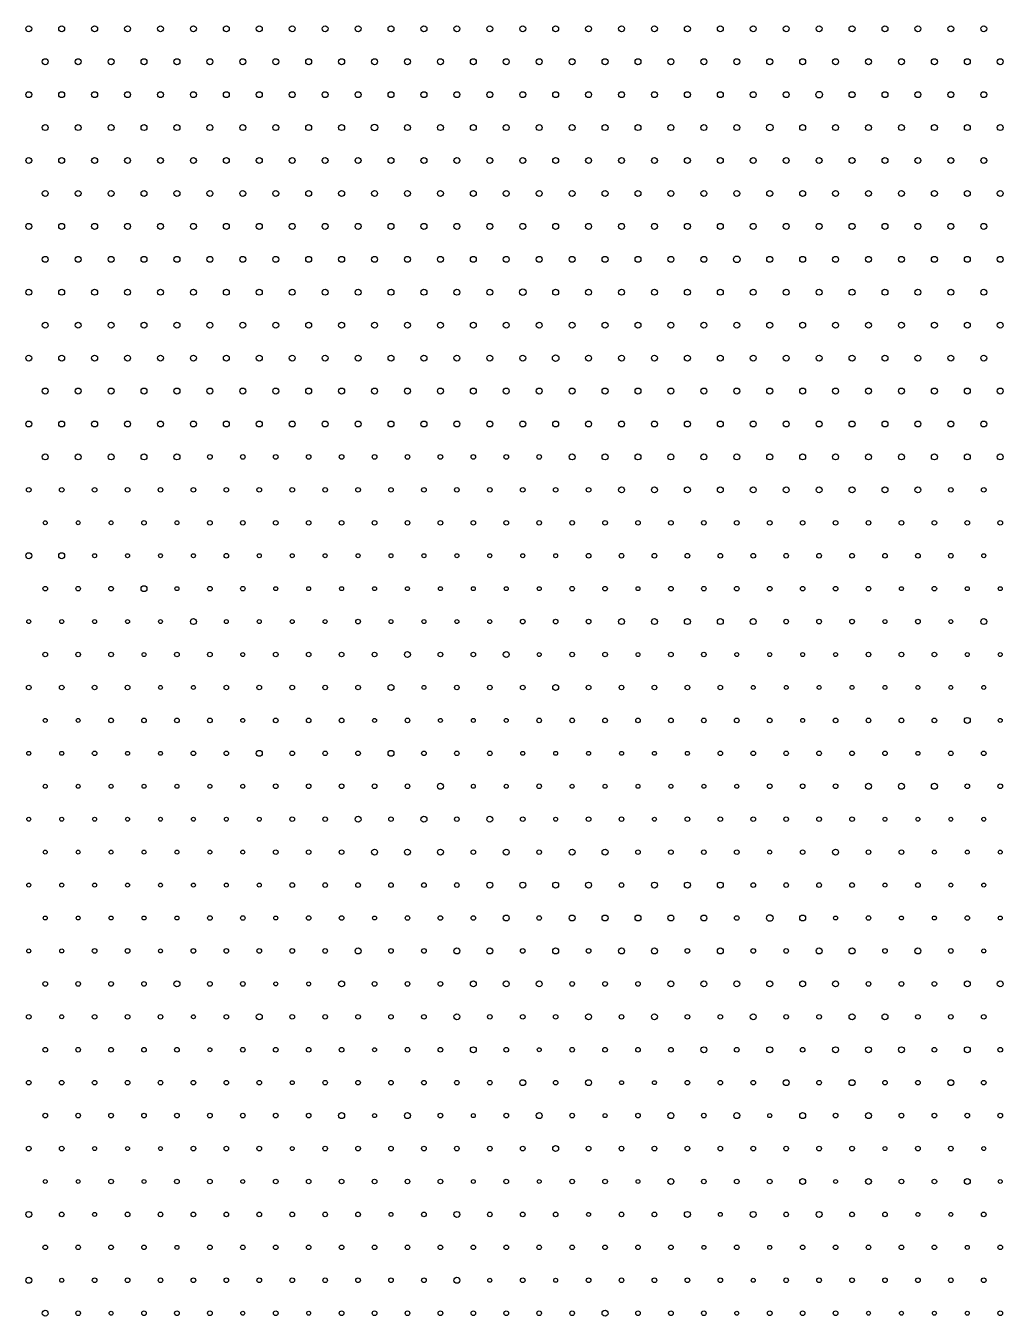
# Model space of a CAD drawing. Header units: metres. Extents: x -4 to 2980, y 46 to 2004.
# Drawn here: x 1496 to 2980, y 46 to 2004 of the extents above; entities that cross this region are included whole.
import ezdxf

# ---------------------------------------------------------------- set-up
doc = ezdxf.new("R2010")
doc.units = ezdxf.units.M

msp = doc.modelspace()

# ---------------------------------------------------------------- linework, layer by layer
for centre, radius in [((1500, 2000), 4.5), ((1550, 2000), 4.5), ((1600, 2000), 4.5), ((1650, 2000), 4.5), ((1700, 2000), 4.5), ((1750, 2000), 4.5), ((1800, 2000), 4.5), ((1850, 2000), 4.5), ((1900, 2000), 4.5), ((1950, 2000), 4.5), ((2000, 2000), 4.5), ((2050, 2000), 4.5), ((2100, 2000), 4.5), ((2150, 2000), 4.5), ((2200, 2000), 4.5), ((2250, 2000), 4.5), ((2300, 2000), 4.5), ((2350, 2000), 4.5), ((2400, 2000), 4.5), ((2450, 2000), 4.5), ((2500, 2000), 4.5), ((2550, 2000), 4.5), ((2600, 2000), 4.5), ((2650, 2000), 4.5), ((2700, 2000), 4.5), ((2750, 2000), 4.5), ((2800, 2000), 4.5), ((2850, 2000), 4.5), ((2900, 2000), 4.5), ((2950, 2000), 4.5), ((1525, 1950), 4.5), ((1575, 1950), 4.5), ((1625, 1950), 4.5), ((1675, 1950), 4.5), ((1725, 1950), 4.5), ((1775, 1950), 4.5), ((1825, 1950), 4.5), ((1875, 1950), 4.5), ((1925, 1950), 4.5), ((1975, 1950), 4.5), ((2025, 1950), 4.5), ((2075, 1950), 4.5), ((2125, 1950), 4.5), ((2175, 1950), 4.5), ((2225, 1950), 4.5), ((2275, 1950), 4.5), ((2325, 1950), 4.5), ((2375, 1950), 4.5), ((2425, 1950), 4.5), ((2475, 1950), 4.5), ((2525, 1950), 4.5), ((2575, 1950), 4.5), ((2625, 1950), 4.5), ((2675, 1950), 4.5), ((2725, 1950), 4.5), ((2775, 1950), 4.5), ((2825, 1950), 4.5), ((2875, 1950), 4.5), ((2925, 1950), 4.5), ((2975, 1950), 4.5), ((1500, 1900), 4.5), ((1550, 1900), 4.5), ((1600, 1900), 4.5), ((1650, 1900), 4.5), ((1700, 1900), 4.5), ((1750, 1900), 4.5), ((1800, 1900), 4.5), ((1850, 1900), 4.5), ((1900, 1900), 4.5), ((1950, 1900), 4.5), ((2000, 1900), 4.5), ((2050, 1900), 4.5), ((2100, 1900), 4.5), ((2150, 1900), 4.5), ((2200, 1900), 4.5), ((2250, 1900), 4.5), ((2300, 1900), 4.5), ((2350, 1900), 4.5), ((2400, 1900), 4.5), ((2450, 1900), 4.5), ((2500, 1900), 4.5), ((2550, 1900), 4.5), ((2600, 1900), 4.5), ((2650, 1900), 4.5), ((2700, 1900), 5), ((2750, 1900), 4.5), ((2800, 1900), 4.5), ((2850, 1900), 4.5), ((2900, 1900), 4.5), ((2950, 1900), 4.5), ((1525, 1850), 4.5), ((1575, 1850), 4.5), ((1625, 1850), 4.5), ((1675, 1850), 4.5), ((1725, 1850), 4.5), ((1775, 1850), 4.5), ((1825, 1850), 4.5), ((1875, 1850), 4.5), ((1925, 1850), 4.5), ((1975, 1850), 4.5), ((2025, 1850), 5), ((2075, 1850), 4.5), ((2125, 1850), 4.5), ((2175, 1850), 4.5), ((2225, 1850), 4.5), ((2275, 1850), 4.5), ((2325, 1850), 4.5), ((2375, 1850), 4.5), ((2425, 1850), 4.5), ((2475, 1850), 4.5), ((2525, 1850), 4.5), ((2575, 1850), 4.5), ((2625, 1850), 5), ((2675, 1850), 4.5), ((2725, 1850), 4.5), ((2775, 1850), 4.5), ((2825, 1850), 4.5), ((2875, 1850), 4.5), ((2925, 1850), 4.5), ((2975, 1850), 4.5), ((1500, 1800), 4.5), ((1550, 1800), 4.5), ((1600, 1800), 4.5), ((1650, 1800), 4.5), ((1700, 1800), 4.5), ((1750, 1800), 4.5), ((1800, 1800), 4.5), ((1850, 1800), 4.5), ((1900, 1800), 4.5), ((1950, 1800), 4.5), ((2000, 1800), 4.5), ((2050, 1800), 4.5), ((2100, 1800), 4.5), ((2150, 1800), 4.5), ((2200, 1800), 4.5), ((2250, 1800), 4.5), ((2300, 1800), 4.5), ((2350, 1800), 4.5), ((2400, 1800), 4.5), ((2450, 1800), 4.5), ((2500, 1800), 4.5), ((2550, 1800), 4.5), ((2600, 1800), 4.5), ((2650, 1800), 4.5), ((2700, 1800), 4.5), ((2750, 1800), 4.5), ((2800, 1800), 4.5), ((2850, 1800), 4.5), ((2900, 1800), 4.5), ((2950, 1800), 4.5), ((1525, 1750), 4.5), ((1575, 1750), 4.5), ((1625, 1750), 4.5), ((1675, 1750), 4.5), ((1725, 1750), 4.5), ((1775, 1750), 4.5), ((1825, 1750), 4.5), ((1875, 1750), 4.5), ((1925, 1750), 4.5), ((1975, 1750), 4.5), ((2025, 1750), 4.5), ((2075, 1750), 4.5), ((2125, 1750), 4.5), ((2175, 1750), 4.5), ((2225, 1750), 4.5), ((2275, 1750), 4.5), ((2325, 1750), 4.5), ((2375, 1750), 4.5), ((2425, 1750), 4.5), ((2475, 1750), 4.5), ((2525, 1750), 4.5), ((2575, 1750), 4.5), ((2625, 1750), 4.5), ((2675, 1750), 4.5), ((2725, 1750), 4.5), ((2775, 1750), 4.5), ((2825, 1750), 4.5), ((2875, 1750), 4.5), ((2925, 1750), 4.5), ((2975, 1750), 4.5), ((1500, 1700), 4.5), ((1550, 1700), 4.5), ((1600, 1700), 4.5), ((1650, 1700), 4.5), ((1700, 1700), 4.5), ((1750, 1700), 4.5), ((1800, 1700), 4.5), ((1850, 1700), 4.5), ((1900, 1700), 4.5), ((1950, 1700), 4.5), ((2000, 1700), 4.5), ((2050, 1700), 4.5), ((2100, 1700), 4.5), ((2150, 1700), 4.5), ((2200, 1700), 4.5), ((2250, 1700), 4.5), ((2300, 1700), 4.5), ((2350, 1700), 4.5), ((2400, 1700), 4.5), ((2450, 1700), 4.5), ((2500, 1700), 4.5), ((2550, 1700), 4.5), ((2600, 1700), 4.5), ((2650, 1700), 4.5), ((2700, 1700), 4.5), ((2750, 1700), 4.5), ((2800, 1700), 4.5), ((2850, 1700), 4.5), ((2900, 1700), 4.5), ((2950, 1700), 4.5), ((1525, 1650), 4.5), ((1575, 1650), 4.5), ((1625, 1650), 4.5), ((1675, 1650), 4.5), ((1725, 1650), 4.5), ((1775, 1650), 4.5), ((1825, 1650), 4.5), ((1875, 1650), 4.5), ((1925, 1650), 4.5), ((1975, 1650), 4.5), ((2025, 1650), 4.5), ((2075, 1650), 4.5), ((2125, 1650), 4.5), ((2175, 1650), 4.5), ((2225, 1650), 4.5), ((2275, 1650), 4.5), ((2325, 1650), 4.5), ((2375, 1650), 4.5), ((2425, 1650), 4.5), ((2475, 1650), 4.5), ((2525, 1650), 4.5), ((2575, 1650), 5), ((2625, 1650), 4.5), ((2675, 1650), 4.5), ((2725, 1650), 4.5), ((2775, 1650), 4.5), ((2825, 1650), 4.5), ((2875, 1650), 4.5), ((2925, 1650), 4.5), ((2975, 1650), 4.5), ((1500, 1600), 4.5), ((1550, 1600), 4.5), ((1600, 1600), 4.5), ((1650, 1600), 4.5), ((1700, 1600), 4.5), ((1750, 1600), 4.5), ((1800, 1600), 4.5), ((1850, 1600), 4.5), ((1900, 1600), 4.5), ((1950, 1600), 4.5), ((2000, 1600), 4.5), ((2050, 1600), 4.5), ((2100, 1600), 4.5), ((2150, 1600), 4.5), ((2200, 1600), 4.5), ((2250, 1600), 5), ((2300, 1600), 4.5), ((2350, 1600), 4.5), ((2400, 1600), 4.5), ((2450, 1600), 4.5), ((2500, 1600), 4.5), ((2550, 1600), 4.5), ((2600, 1600), 4.5), ((2650, 1600), 4.5), ((2700, 1600), 4.5), ((2750, 1600), 4.5), ((2800, 1600), 4.5), ((2850, 1600), 4.5), ((2900, 1600), 4.5), ((2950, 1600), 4.5), ((1525, 1550), 4.5), ((1575, 1550), 4.5), ((1625, 1550), 4.5), ((1675, 1550), 4.5), ((1725, 1550), 4.5), ((1775, 1550), 4.5), ((1825, 1550), 4.5), ((1875, 1550), 4.5), ((1925, 1550), 4.5), ((1975, 1550), 4.5), ((2025, 1550), 4.5), ((2075, 1550), 4.5), ((2125, 1550), 4.5), ((2175, 1550), 4.5), ((2225, 1550), 4.5), ((2275, 1550), 4.5), ((2325, 1550), 4.5), ((2375, 1550), 4.5), ((2425, 1550), 4.5), ((2475, 1550), 4.5), ((2525, 1550), 4.5), ((2575, 1550), 4.5), ((2625, 1550), 4.5), ((2675, 1550), 4.5), ((2725, 1550), 4.5), ((2775, 1550), 4.5), ((2825, 1550), 4.5), ((2875, 1550), 4.5), ((2925, 1550), 4.5), ((2975, 1550), 4.5), ((1500, 1500), 4.5), ((1550, 1500), 4.5), ((1600, 1500), 4.5), ((1650, 1500), 4.5), ((1700, 1500), 4.5), ((1750, 1500), 4.5), ((1800, 1500), 4.5), ((1850, 1500), 4.5), ((1900, 1500), 4.5), ((1950, 1500), 4.5), ((2000, 1500), 4.5), ((2050, 1500), 4.5), ((2100, 1500), 4.5), ((2150, 1500), 4.5), ((2200, 1500), 4.5), ((2250, 1500), 4.5), ((2300, 1500), 5), ((2350, 1500), 4.5), ((2400, 1500), 4.5), ((2450, 1500), 4.5), ((2500, 1500), 4.5), ((2550, 1500), 4.5), ((2600, 1500), 4.5), ((2650, 1500), 4.5), ((2700, 1500), 4.5), ((2750, 1500), 4.5), ((2800, 1500), 4.5), ((2850, 1500), 4.5), ((2900, 1500), 4.5), ((2950, 1500), 4.5), ((1525, 1450), 4.5), ((1575, 1450), 4.5), ((1625, 1450), 4.5), ((1675, 1450), 4.5), ((1725, 1450), 4.5), ((1775, 1450), 4.5), ((1825, 1450), 4.5), ((1875, 1450), 4.5), ((1925, 1450), 4.5), ((1975, 1450), 4.5), ((2025, 1450), 4.5), ((2075, 1450), 4.5), ((2125, 1450), 4.5), ((2175, 1450), 4.5), ((2225, 1450), 4.5), ((2275, 1450), 4.5), ((2325, 1450), 4.5), ((2375, 1450), 4.5), ((2425, 1450), 4.5), ((2475, 1450), 4.5), ((2525, 1450), 4.5), ((2575, 1450), 4.5), ((2625, 1450), 4.5), ((2675, 1450), 4.5), ((2725, 1450), 4.5), ((2775, 1450), 4.5), ((2825, 1450), 4.5), ((2875, 1450), 4.5), ((2925, 1450), 4.5), ((2975, 1450), 4.5), ((1500, 1400), 4.5), ((1550, 1400), 4.5), ((1600, 1400), 4.5), ((1650, 1400), 4.5), ((1700, 1400), 4.5), ((1750, 1400), 4.5), ((1800, 1400), 4.5), ((1850, 1400), 4.5), ((1900, 1400), 4.5), ((1950, 1400), 4.5), ((2000, 1400), 4.5), ((2050, 1400), 4.5), ((2100, 1400), 4.5), ((2150, 1400), 4.5), ((2200, 1400), 4.5), ((2250, 1400), 4.5), ((2300, 1400), 4.5), ((2350, 1400), 4.5), ((2400, 1400), 4.5), ((2450, 1400), 4.5), ((2500, 1400), 4.5), ((2550, 1400), 4.5), ((2600, 1400), 4.5), ((2650, 1400), 4.5), ((2700, 1400), 4.5), ((2750, 1400), 4.5), ((2800, 1400), 4.5), ((2850, 1400), 4.5), ((2900, 1400), 4.5), ((2950, 1400), 4.5), ((1525, 1350), 4.5), ((1575, 1350), 4.5), ((1625, 1350), 4.5), ((1675, 1350), 4.5), ((1725, 1350), 4.5), ((1775, 1350), 3.5), ((1825, 1350), 3.5), ((1875, 1350), 3.5), ((1925, 1350), 3.5), ((1975, 1350), 3.5), ((2025, 1350), 3.5), ((2075, 1350), 3.5), ((2125, 1350), 3.5), ((2175, 1350), 3.5), ((2225, 1350), 3.5), ((2275, 1350), 3.5), ((2325, 1350), 4.5), ((2375, 1350), 4.5), ((2425, 1350), 4.5), ((2475, 1350), 4.5), ((2525, 1350), 4.5), ((2575, 1350), 4.5), ((2625, 1350), 4.5), ((2675, 1350), 4.5), ((2725, 1350), 4.5), ((2775, 1350), 4.5), ((2825, 1350), 4.5), ((2875, 1350), 4.5), ((2925, 1350), 4.5), ((2975, 1350), 4.5), ((1500, 1300), 3.5), ((1550, 1300), 3.5), ((1600, 1300), 3.5), ((1650, 1300), 3.5), ((1700, 1300), 3.5), ((1750, 1300), 3.5), ((1800, 1300), 3.5), ((1850, 1300), 3.5), ((1900, 1300), 3.5), ((1950, 1300), 3.5), ((2000, 1300), 3.5), ((2050, 1300), 3.5), ((2100, 1300), 3.5), ((2150, 1300), 3.5), ((2200, 1300), 3.5), ((2250, 1300), 3.5), ((2300, 1300), 3.5), ((2350, 1300), 3.5), ((2400, 1300), 4.5), ((2450, 1300), 4.5), ((2500, 1300), 4.5), ((2550, 1300), 4.5), ((2600, 1300), 4.5), ((2650, 1300), 4.5), ((2700, 1300), 4.5), ((2750, 1300), 4.5), ((2800, 1300), 4.5), ((2850, 1300), 4.5), ((2900, 1300), 3.5), ((2950, 1300), 3.5), ((1525, 1250), 3), ((1575, 1250), 3), ((1625, 1250), 3), ((1675, 1250), 3.5), ((1725, 1250), 3), ((1775, 1250), 3.5), ((1825, 1250), 3.5), ((1875, 1250), 3.5), ((1925, 1250), 3.5), ((1975, 1250), 3.5), ((2025, 1250), 3.5), ((2075, 1250), 3.5), ((2125, 1250), 3.5), ((2175, 1250), 3.5), ((2225, 1250), 3.5), ((2275, 1250), 3.5), ((2325, 1250), 3.5), ((2375, 1250), 3.5), ((2425, 1250), 3.5), ((2475, 1250), 3.5), ((2525, 1250), 3.5), ((2575, 1250), 3.5), ((2625, 1250), 3.5), ((2675, 1250), 3.5), ((2725, 1250), 3.5), ((2775, 1250), 3.5), ((2825, 1250), 3.5), ((2875, 1250), 3.5), ((2925, 1250), 3.5), ((2975, 1250), 3.5), ((1500, 1200), 4.5), ((1550, 1200), 4.5), ((1600, 1200), 3), ((1650, 1200), 3), ((1700, 1200), 3), ((1750, 1200), 3), ((1800, 1200), 3.5), ((1850, 1200), 3), ((1900, 1200), 3), ((1950, 1200), 3), ((2000, 1200), 3), ((2050, 1200), 3), ((2100, 1200), 3), ((2150, 1200), 3), ((2200, 1200), 3), ((2250, 1200), 3), ((2300, 1200), 3), ((2350, 1200), 3.5), ((2400, 1200), 3.5), ((2450, 1200), 3.5), ((2500, 1200), 3.5), ((2550, 1200), 3.5), ((2600, 1200), 3.5), ((2650, 1200), 3.5), ((2700, 1200), 3.5), ((2750, 1200), 3.5), ((2800, 1200), 3.5), ((2850, 1200), 3.5), ((2900, 1200), 3.5), ((2950, 1200), 3), ((1525, 1150), 3.5), ((1575, 1150), 3.5), ((1625, 1150), 3.5), ((1675, 1150), 4.5), ((1725, 1150), 3), ((1775, 1150), 3.5), ((1825, 1150), 3.5), ((1875, 1150), 3), ((1925, 1150), 3), ((1975, 1150), 3), ((2025, 1150), 3), ((2075, 1150), 3), ((2125, 1150), 3), ((2175, 1150), 3), ((2225, 1150), 3), ((2275, 1150), 3), ((2325, 1150), 3.5), ((2375, 1150), 3.5), ((2425, 1150), 3), ((2475, 1150), 3.5), ((2525, 1150), 3.5), ((2575, 1150), 3.5), ((2625, 1150), 3.5), ((2675, 1150), 3.5), ((2725, 1150), 3.5), ((2775, 1150), 3.5), ((2825, 1150), 3), ((2875, 1150), 3.5), ((2925, 1150), 3), ((2975, 1150), 3), ((1500, 1100), 3), ((1550, 1100), 3), ((1600, 1100), 3), ((1650, 1100), 3), ((1700, 1100), 3), ((1750, 1100), 4.5), ((1800, 1100), 3), ((1850, 1100), 3), ((1900, 1100), 3), ((1950, 1100), 3), ((2000, 1100), 3.5), ((2050, 1100), 3), ((2100, 1100), 3), ((2150, 1100), 3), ((2200, 1100), 3), ((2250, 1100), 3.5), ((2300, 1100), 3.5), ((2350, 1100), 3.5), ((2400, 1100), 4.5), ((2450, 1100), 4.5), ((2500, 1100), 4.5), ((2550, 1100), 4.5), ((2600, 1100), 4.5), ((2650, 1100), 3.5), ((2700, 1100), 3.5), ((2750, 1100), 3.5), ((2800, 1100), 3), ((2850, 1100), 3.5), ((2900, 1100), 3), ((2950, 1100), 4.5), ((1525, 1050), 3.5), ((1575, 1050), 3.5), ((1625, 1050), 3.5), ((1675, 1050), 3), ((1725, 1050), 3.5), ((1775, 1050), 3.5), ((1825, 1050), 3), ((1875, 1050), 3.5), ((1925, 1050), 3.5), ((1975, 1050), 3.5), ((2025, 1050), 3.5), ((2075, 1050), 4.5), ((2125, 1050), 3.5), ((2175, 1050), 3.5), ((2225, 1050), 4.5), ((2275, 1050), 3), ((2325, 1050), 3.5), ((2375, 1050), 3.5), ((2425, 1050), 3), ((2475, 1050), 3.5), ((2525, 1050), 3.5), ((2575, 1050), 3), ((2625, 1050), 3), ((2675, 1050), 3), ((2725, 1050), 3), ((2775, 1050), 3.5), ((2825, 1050), 3.5), ((2875, 1050), 3.5), ((2925, 1050), 3), ((2975, 1050), 3), ((1500, 1000), 3.5), ((1550, 1000), 3.5), ((1600, 1000), 3.5), ((1650, 1000), 3.5), ((1700, 1000), 3), ((1750, 1000), 3), ((1800, 1000), 3.5), ((1850, 1000), 3.5), ((1900, 1000), 3.5), ((1950, 1000), 3.5), ((2000, 1000), 3.5), ((2050, 1000), 4.5), ((2100, 1000), 3), ((2150, 1000), 3.5), ((2200, 1000), 3.5), ((2250, 1000), 3.5), ((2300, 1000), 4.5), ((2350, 1000), 3.5), ((2400, 1000), 3.5), ((2450, 1000), 3.5), ((2500, 1000), 3.5), ((2550, 1000), 3.5), ((2600, 1000), 3), ((2650, 1000), 3), ((2700, 1000), 3), ((2750, 1000), 3), ((2800, 1000), 3), ((2850, 1000), 3), ((2900, 1000), 3), ((2950, 1000), 3), ((1525, 950), 3), ((1575, 950), 3), ((1625, 950), 3.5), ((1675, 950), 3.5), ((1725, 950), 3.5), ((1775, 950), 3.5), ((1825, 950), 3), ((1875, 950), 3.5), ((1925, 950), 3.5), ((1975, 950), 3.5), ((2025, 950), 3), ((2075, 950), 3.5), ((2125, 950), 3), ((2175, 950), 3), ((2225, 950), 3), ((2275, 950), 3.5), ((2325, 950), 3.5), ((2375, 950), 3.5), ((2425, 950), 3.5), ((2475, 950), 3.5), ((2525, 950), 3.5), ((2575, 950), 3.5), ((2625, 950), 3.5), ((2675, 950), 3), ((2725, 950), 3.5), ((2775, 950), 3.5), ((2825, 950), 3.5), ((2875, 950), 3.5), ((2925, 950), 4.5), ((2975, 950), 3), ((1500, 900), 3), ((1550, 900), 3), ((1600, 900), 3.5), ((1650, 900), 3), ((1700, 900), 3), ((1750, 900), 3.5), ((1800, 900), 3.5), ((1850, 900), 4.5), ((1900, 900), 3.5), ((1950, 900), 3.5), ((2000, 900), 3.5), ((2050, 900), 4.5), ((2100, 900), 3.5), ((2150, 900), 3.5), ((2200, 900), 3.5), ((2250, 900), 3), ((2300, 900), 3), ((2350, 900), 3), ((2400, 900), 3), ((2450, 900), 3), ((2500, 900), 3), ((2550, 900), 3.5), ((2600, 900), 3.5), ((2650, 900), 3.5), ((2700, 900), 3.5), ((2750, 900), 3.5), ((2800, 900), 3.5), ((2850, 900), 3), ((2900, 900), 3.5), ((2950, 900), 3.5), ((1525, 850), 3), ((1575, 850), 3), ((1625, 850), 3), ((1675, 850), 3), ((1725, 850), 3), ((1775, 850), 3), ((1825, 850), 3), ((1875, 850), 3.5), ((1925, 850), 3.5), ((1975, 850), 3.5), ((2025, 850), 3.5), ((2075, 850), 3.5), ((2125, 850), 4.5), ((2175, 850), 3), ((2225, 850), 3), ((2275, 850), 3.5), ((2325, 850), 3), ((2375, 850), 3), ((2425, 850), 3), ((2475, 850), 3), ((2525, 850), 3), ((2575, 850), 3), ((2625, 850), 3.5), ((2675, 850), 3.5), ((2725, 850), 3.5), ((2775, 850), 4.5), ((2825, 850), 4.5), ((2875, 850), 4.5), ((2925, 850), 3.5), ((2975, 850), 3.5), ((1900, 800), 3.5), ((1950, 800), 3.5), ((2000, 800), 4.5), ((2050, 800), 3.5), ((2100, 800), 4.5), ((2150, 800), 3.5), ((2200, 800), 4.5), ((2250, 800), 3.5), ((2350, 800), 3.5), ((2400, 800), 3.5), ((2500, 800), 3.5), ((2550, 800), 3.5), ((2600, 800), 3.5), ((2650, 800), 3.5), ((2700, 800), 3.5), ((2750, 800), 3.5), ((1500, 800), 3), ((1550, 800), 3), ((1600, 800), 3), ((1650, 800), 3), ((1700, 800), 3), ((1750, 800), 3), ((1800, 800), 3), ((1850, 800), 3), ((2300, 800), 3), ((2450, 800), 3), ((2800, 800), 3), ((2850, 800), 3), ((2900, 800), 3), ((2950, 800), 3), ((1525, 750), 3), ((1575, 750), 3), ((1625, 750), 3), ((1675, 750), 3), ((1725, 750), 3), ((1775, 750), 3), ((1825, 750), 3), ((1875, 750), 3.5), ((1925, 750), 3.5), ((1975, 750), 3.5), ((2025, 750), 4.5), ((2075, 750), 4.5), ((2125, 750), 4.5), ((2175, 750), 3.5), ((2225, 750), 4.5), ((2275, 750), 3.5), ((2325, 750), 4.5), ((2375, 750), 4.5), ((2425, 750), 3.5), ((2475, 750), 3.5), ((2525, 750), 3.5), ((2575, 750), 3.5), ((2625, 750), 3), ((2675, 750), 3.5), ((2725, 750), 4.5), ((2775, 750), 3.5), ((2825, 750), 3.5), ((2875, 750), 3), ((2925, 750), 3), ((2975, 750), 3), ((1500, 700), 3), ((1550, 700), 3), ((1600, 700), 3), ((1650, 700), 3), ((1700, 700), 3), ((1750, 700), 3), ((1800, 700), 3), ((1850, 700), 3), ((1900, 700), 3.5), ((1950, 700), 3.5), ((2000, 700), 3.5), ((2050, 700), 3.5), ((2100, 700), 3.5), ((2150, 700), 3.5), ((2200, 700), 4.5), ((2250, 700), 4.5), ((2300, 700), 4.5), ((2350, 700), 4.5), ((2400, 700), 3.5), ((2450, 700), 4.5), ((2500, 700), 4.5), ((2550, 700), 4.5), ((2600, 700), 3.5), ((2650, 700), 3.5), ((2700, 700), 3.5), ((2750, 700), 3.5), ((2800, 700), 3), ((2850, 700), 3.5), ((2900, 700), 3), ((2950, 700), 3), ((1525, 650), 3), ((1575, 650), 3), ((1625, 650), 3), ((1675, 650), 3), ((1725, 650), 3), ((1775, 650), 3.5), ((1825, 650), 3.5), ((1875, 650), 3), ((1925, 650), 3.5), ((1975, 650), 3.5), ((2025, 650), 3), ((2075, 650), 3.5), ((2125, 650), 3.5), ((2175, 650), 3.5), ((2225, 650), 4.5), ((2275, 650), 3.5), ((2325, 650), 4.5), ((2375, 650), 4.5), ((2425, 650), 4.5), ((2475, 650), 4.5), ((2525, 650), 4.5), ((2575, 650), 3.5), ((2625, 650), 5), ((2675, 650), 4.5), ((2725, 650), 3), ((2775, 650), 3.5), ((2825, 650), 3), ((2875, 650), 3), ((2925, 650), 3.5), ((2975, 650), 3), ((1500, 600), 3), ((1550, 600), 3), ((1600, 600), 3.5), ((1650, 600), 3.5), ((1700, 600), 3), ((1750, 600), 3.5), ((1800, 600), 3.5), ((1850, 600), 3.5), ((1900, 600), 3.5), ((1950, 600), 3.5), ((2000, 600), 4.5), ((2050, 600), 3.5), ((2100, 600), 3.5), ((2150, 600), 4.5), ((2200, 600), 4.5), ((2250, 600), 3.5), ((2300, 600), 4.5), ((2350, 600), 3.5), ((2400, 600), 4.5), ((2450, 600), 4.5), ((2500, 600), 3.5), ((2550, 600), 4.5), ((2600, 600), 3.5), ((2650, 600), 3.5), ((2700, 600), 4.5), ((2750, 600), 4.5), ((2800, 600), 3.5), ((2850, 600), 4.5), ((2900, 600), 3.5), ((2950, 600), 3), ((1525, 550), 3.5), ((1575, 550), 3.5), ((1625, 550), 3.5), ((1675, 550), 3.5), ((1725, 550), 4.5), ((1775, 550), 3.5), ((1825, 550), 3.5), ((1875, 550), 3), ((1925, 550), 3), ((1975, 550), 4.5), ((2025, 550), 3.5), ((2075, 550), 3.5), ((2125, 550), 3.5), ((2175, 550), 4.5), ((2225, 550), 4.5), ((2275, 550), 4.5), ((2325, 550), 3.5), ((2375, 550), 3.5), ((2425, 550), 3.5), ((2475, 550), 4.5), ((2525, 550), 4.5), ((2575, 550), 4.5), ((2625, 550), 4.5), ((2675, 550), 4.5), ((2725, 550), 4.5), ((2775, 550), 3.5), ((2825, 550), 3.5), ((2875, 550), 3.5), ((2925, 550), 4.5), ((2975, 550), 4.5), ((1500, 500), 3.5), ((1550, 500), 3), ((1600, 500), 3.5), ((1650, 500), 3.5), ((1700, 500), 3.5), ((1750, 500), 3), ((1800, 500), 3.5), ((1850, 500), 4.5), ((1900, 500), 3.5), ((1950, 500), 3.5), ((2000, 500), 3.5), ((2050, 500), 3.5), ((2100, 500), 3.5), ((2150, 500), 4.5), ((2200, 500), 3.5), ((2250, 500), 3.5), ((2300, 500), 3.5), ((2350, 500), 4.5), ((2400, 500), 3.5), ((2450, 500), 4.5), ((2500, 500), 3.5), ((2550, 500), 3.5), ((2600, 500), 4.5), ((2650, 500), 3.5), ((2700, 500), 3.5), ((2750, 500), 4.5), ((2800, 500), 4.5), ((2850, 500), 3.5), ((2900, 500), 3.5), ((2950, 500), 3.5), ((1525, 450), 3.5), ((1575, 450), 3.5), ((1625, 450), 3.5), ((1675, 450), 3.5), ((1725, 450), 3.5), ((1775, 450), 3), ((1825, 450), 3.5), ((1875, 450), 3.5), ((1925, 450), 3.5), ((1975, 450), 3.5), ((2025, 450), 3), ((2075, 450), 3.5), ((2125, 450), 3.5), ((2175, 450), 4.5), ((2225, 450), 3.5), ((2275, 450), 3), ((2325, 450), 3.5), ((2375, 450), 3.5), ((2425, 450), 3.5), ((2475, 450), 3.5), ((2525, 450), 4.5), ((2575, 450), 3.5), ((2625, 450), 4.5), ((2675, 450), 3.5), ((2725, 450), 4.5), ((2775, 450), 4.5), ((2825, 450), 4.5), ((2875, 450), 3.5), ((2925, 450), 4.5), ((2975, 450), 3.5), ((1500, 400), 3.5), ((1550, 400), 3.5), ((1600, 400), 3.5), ((1650, 400), 3.5), ((1700, 400), 3.5), ((1750, 400), 3.5), ((1800, 400), 3.5), ((1850, 400), 3.5), ((1900, 400), 3), ((1950, 400), 3.5), ((2000, 400), 3.5), ((2050, 400), 3.5), ((2100, 400), 3.5), ((2150, 400), 3.5), ((2200, 400), 3.5), ((2250, 400), 4.5), ((2300, 400), 3.5), ((2350, 400), 4.5), ((2400, 400), 3), ((2450, 400), 3), ((2500, 400), 3.5), ((2550, 400), 3.5), ((2600, 400), 3.5), ((2650, 400), 4.5), ((2700, 400), 3.5), ((2750, 400), 4.5), ((2800, 400), 3.5), ((2850, 400), 3.5), ((2900, 400), 4.5), ((2950, 400), 3.5), ((1525, 350), 3.5), ((1575, 350), 3.5), ((1625, 350), 3.5), ((1675, 350), 3.5), ((1725, 350), 3.5), ((1775, 350), 3.5), ((1825, 350), 3.5), ((1875, 350), 3.5), ((1925, 350), 3.5), ((1975, 350), 4.5), ((2025, 350), 3), ((2075, 350), 4.5), ((2125, 350), 3.5), ((2175, 350), 3), ((2225, 350), 3.5), ((2275, 350), 4.5), ((2325, 350), 3.5), ((2375, 350), 3), ((2425, 350), 3.5), ((2475, 350), 4.5), ((2525, 350), 3.5), ((2575, 350), 4.5), ((2625, 350), 3), ((2675, 350), 4.5), ((2725, 350), 3.5), ((2775, 350), 4.5), ((2825, 350), 3.5), ((2875, 350), 3.5), ((2925, 350), 3.5), ((2975, 350), 3.5), ((1500, 300), 3.5), ((1550, 300), 3.5), ((1600, 300), 3), ((1650, 300), 3), ((1700, 300), 3), ((1750, 300), 3.5), ((1800, 300), 3.5), ((1850, 300), 3.5), ((1900, 300), 3), ((1950, 300), 3.5), ((2000, 300), 3.5), ((2050, 300), 3.5), ((2100, 300), 3.5), ((2150, 300), 3.5), ((2200, 300), 3.5), ((2250, 300), 3.5), ((2300, 300), 4.5), ((2350, 300), 3.5), ((2400, 300), 3.5), ((2450, 300), 3.5), ((2500, 300), 3.5), ((2550, 300), 3.5), ((2600, 300), 3.5), ((2650, 300), 3.5), ((2700, 300), 3.5), ((2750, 300), 3.5), ((2800, 300), 3), ((2850, 300), 3.5), ((2900, 300), 3.5), ((2950, 300), 3), ((1525, 250), 3), ((1575, 250), 3), ((1625, 250), 3.5), ((1675, 250), 3), ((1725, 250), 3.5), ((1775, 250), 3.5), ((1825, 250), 3), ((1875, 250), 3.5), ((1925, 250), 3.5), ((1975, 250), 3.5), ((2025, 250), 3.5), ((2075, 250), 3.5), ((2125, 250), 3.5), ((2175, 250), 3), ((2225, 250), 3.5), ((2275, 250), 3), ((2325, 250), 3.5), ((2375, 250), 3.5), ((2425, 250), 3), ((2475, 250), 4.5), ((2525, 250), 3.5), ((2575, 250), 3.5), ((2625, 250), 3.5), ((2675, 250), 4.5), ((2725, 250), 3), ((2775, 250), 4.5), ((2825, 250), 3.5), ((2875, 250), 3.5), ((2925, 250), 4.5), ((2975, 250), 3), ((1500, 200), 4.5), ((1550, 200), 3.5), ((1600, 200), 3), ((1650, 200), 3.5), ((1700, 200), 3.5), ((1750, 200), 3.5), ((1800, 200), 3.5), ((1850, 200), 3.5), ((1900, 200), 3.5), ((1950, 200), 3.5), ((2000, 200), 3.5), ((2050, 200), 3), ((2100, 200), 3.5), ((2150, 200), 4.5), ((2200, 200), 3.5), ((2250, 200), 3.5), ((2300, 200), 3.5), ((2350, 200), 3), ((2400, 200), 3.5), ((2450, 200), 3.5), ((2500, 200), 4.5), ((2550, 200), 3), ((2600, 200), 4.5), ((2650, 200), 3.5), ((2700, 200), 4.5), ((2750, 200), 3.5), ((2800, 200), 3.5), ((2850, 200), 3), ((2900, 200), 3), ((2950, 200), 3.5), ((1525, 150), 3.5), ((1575, 150), 3.5), ((1625, 150), 3.5), ((1675, 150), 3.5), ((1725, 150), 3), ((1775, 150), 3.5), ((1825, 150), 3.5), ((1875, 150), 3.5), ((1925, 150), 3.5), ((1975, 150), 3.5), ((2025, 150), 3.5), ((2075, 150), 3.5), ((2125, 150), 3.5), ((2175, 150), 3.5), ((2225, 150), 3.5), ((2275, 150), 3.5), ((2325, 150), 3.5), ((2375, 150), 3.5), ((2425, 150), 3.5), ((2475, 150), 3.5), ((2525, 150), 3), ((2575, 150), 3.5), ((2625, 150), 3), ((2675, 150), 3.5), ((2725, 150), 3.5), ((2775, 150), 3.5), ((2825, 150), 3.5), ((2875, 150), 3.5), ((2925, 150), 3), ((2975, 150), 3.5), ((1500, 100), 4.5), ((1550, 100), 3), ((1600, 100), 3.5), ((1650, 100), 3.5), ((1700, 100), 3.5), ((1750, 100), 3.5), ((1800, 100), 3.5), ((1850, 100), 3.5), ((1900, 100), 3.5), ((1950, 100), 3.5), ((2000, 100), 3.5), ((2050, 100), 3.5), ((2100, 100), 3.5), ((2150, 100), 4.5), ((2200, 100), 3), ((2250, 100), 3.5), ((2300, 100), 3), ((2350, 100), 3.5), ((2400, 100), 3.5), ((2450, 100), 3.5), ((2500, 100), 3.5), ((2550, 100), 3.5), ((2600, 100), 3), ((2650, 100), 3.5), ((2700, 100), 3.5), ((2750, 100), 3.5), ((2800, 100), 3.5), ((2850, 100), 3.5), ((2900, 100), 3.5), ((2950, 100), 3.5), ((1525, 50), 4.5), ((1575, 50), 3.5), ((1625, 50), 3), ((1675, 50), 3.5), ((1725, 50), 3.5), ((1775, 50), 3.5), ((1825, 50), 3), ((1875, 50), 3.5), ((1925, 50), 3), ((1975, 50), 3.5), ((2025, 50), 3.5), ((2075, 50), 3.5), ((2125, 50), 3.5), ((2175, 50), 3.5), ((2225, 50), 3.5), ((2275, 50), 3.5), ((2325, 50), 3.5), ((2375, 50), 4.5), ((2425, 50), 3.5), ((2475, 50), 3.5), ((2525, 50), 3.5), ((2575, 50), 3), ((2625, 50), 3.5), ((2675, 50), 3.5), ((2725, 50), 3.5), ((2775, 50), 3), ((2825, 50), 3), ((2875, 50), 3), ((2925, 50), 3), ((2975, 50), 3.5)]:
    msp.add_circle(centre, radius)

doc.saveas('drawing.dxf')
